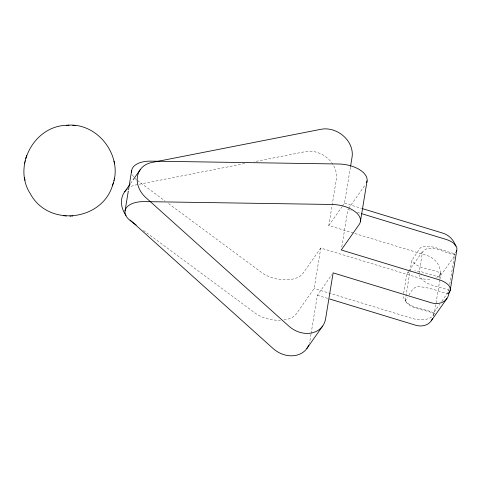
<?xml version="1.0" encoding="UTF-8"?>
<svg xmlns="http://www.w3.org/2000/svg" width="481" height="481" viewBox="0 0 481 481"><rect width="100%" height="100%" fill="white"/><g stroke="black" fill="none" stroke-linecap="round" stroke-linejoin="round"><path stroke-width="0.36" stroke-dasharray="2.4 1.8" d="M283.958 319.925A24.134 12.716 9.3 0 0 296.236 314.009L314.147 288.534L320.779 248.052L418.957 277.976A16.402 8.646 9.3 0 0 431.367 279.052M311.003 334.121L309.824 341.318A24.134 19.871 35.1 0 1 309.409 343.212M311.123 333.405L317.37 295.262L331.836 274.687M353.325 233.044L328.782 225.565L336.321 179.509A24.134 19.871 35.1 0 0 305.339 151.659L254.196 161.706M342.4 206.193L344.528 203.168L350.421 167.19M341.744 247.03L347.895 209.494L351.984 210.738M403.619 293.458L406.71 274.579L408.453 271.561M439.832 279.858L434.289 313.708C425.414 309.181 411.297 310.005 405.134 300.962L411.766 260.48L420.4 247.757C431.487 243.079 444.011 251.924 454.785 253.511L455.104 253.06M418.927 273.761L422.456 252.182C429.389 242.099 447.252 254.647 455.254 254.792L439.508 277.188L420.394 271.482L414.622 270.803M433.134 316.107L433.67 312.836L439.628 304.359M439.508 277.188L440.043 273.917A16.402 13.51 35.1 0 0 426.96 255.483L354.01 233.249M439.953 279.118L440.915 273.232C432.04 268.699 417.923 269.528 411.766 260.48M448.641 291.047L449.122 288.101M449.723 284.421L454.785 253.511M455.657 252.339L455.723 251.93M405.134 300.962L407.479 297.186M130.591 183.381L132.72 180.357M328.782 225.565L341.973 206.8M320.779 248.052L302.862 273.533A24.134 12.716 9.3 0 1 262.193 272.913L167.4 202.735M348.641 208.429L365.434 184.548M408.88 270.953L422.925 250.98M408.874 295.202C411.357 290.861 414.333 285.486 420.202 286.85C429.888 287.428 438.882 291.54 448.154 293.987M440.915 273.232L439.646 275.042A16.402 8.646 9.3 0 1 436.598 277.513M455.423 252.603L455.741 252.152M441.756 301.334L448.142 292.256M434.289 313.708L433.014 315.518A16.402 8.646 9.3 0 1 412.325 318.452L314.147 288.534M407.179 273.376L409.301 271.765M244.697 163.57L135.834 184.945A24.134 19.871 35.1 0 0 130.718 186.694M344.528 203.168L361.574 208.363M357.437 212.404L360.167 213.233M449.416 290.44C439.676 286.159 424.326 286.207 418.969 275.12M433.67 312.836C424.885 308.285 405.976 308.682 403.18 296.152M317.37 295.262L327.597 298.382M137.404 180.525L165.001 200.956M143.374 230.333L255.561 313.39A24.134 12.716 9.3 0 0 280.345 320.244M136.454 179.78A24.134 12.716 9.3 0 1 132.251 174.495"/><path stroke-width="0.72" d="M67.25 125.294C34.373 125.415 12.404 166.125 30.297 193.699C48.413 227.579 102.561 220.953 112.776 184.644M112.41 185.816C123.936 156.698 97.853 121.711 66.372 125.331M125.048 210.949L128.307 191.071M128.547 189.604L131.68 170.466M350.541 166.468L352.068 157.113A24.134 19.871 35.1 0 0 321.086 129.269L151.581 162.548A24.134 19.871 35.1 0 0 145.839 197.607L288.853 326.136A24.134 19.871 35.1 0 0 325.571 318.921L333.117 272.871L431.289 302.789A16.402 13.51 35.1 0 0 448.881 293.711L449.218 291.666M360.437 221.416L367.069 180.94M450.144 290.716L456.776 250.24M24.663 163.245L24.771 162.668M25.006 161.448L25.126 160.858M114.268 178.716L114.382 178.138M113.919 180.525L114.033 179.942M25.715 158.489L26.082 157.329M26.263 156.746L26.635 155.567M112.963 184.055L113.33 182.894M124.633 191.859L130.165 183.989M133.141 179.75L140.38 169.462M306.872 348.491L322.619 326.1M448.472 293.536L449.428 292.177A16.402 8.646 9.3 0 0 439.442 279.894L341.263 249.97L359.181 224.495A24.134 12.716 9.3 0 0 332.143 204.479L144.414 201.611A24.134 12.716 9.3 0 0 130.778 221.007L136.177 225.006M431.229 320.839L446.975 298.448M68.23 125.258L69.066 125.222M69.979 216.161L70.815 216.125M71.795 216.089L72.673 216.053M74.603 125.523L75.289 125.589M72.745 125.337L73.485 125.409M63.757 215.795L64.442 215.861M65.56 215.975L66.3 216.047M362.253 208.574L442.706 233.093A16.402 13.51 35.1 0 1 455.543 246.128M361.526 213.648L446.067 239.418A16.402 8.646 9.3 0 1 456.355 251.226M329.641 299.002L415.542 325.186A16.402 13.51 35.1 0 0 432.473 318.53M130.092 219.997L273.1 348.527A24.134 19.871 35.1 0 0 308.778 345.057M113.967 161.087L114.141 162.025M114.298 162.879L114.478 163.847M24.567 177.537L24.747 178.511M24.904 179.365L25.078 180.297M131.638 172.162A24.134 12.716 9.3 0 1 151.04 161.135L338.774 163.997A24.134 12.716 9.3 0 1 366.624 182.54M126.01 215.446A24.134 19.871 35.1 0 1 127.345 188.925"/></g></svg>
